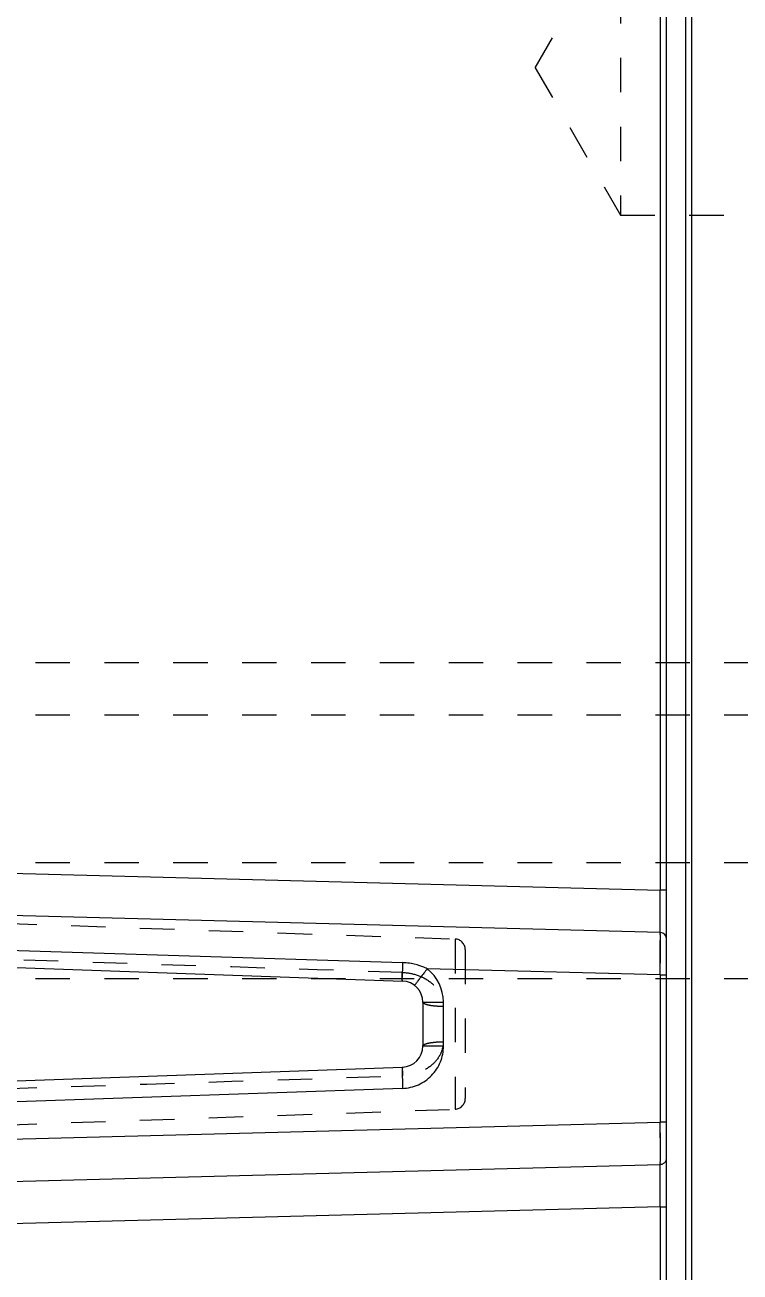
# Model space of a CAD drawing. Header units: millimetres. Extents: x -1265 to 1982, y -12197 to 1934.
# Drawn here: x 413.2 to 447.1, y -4049.2 to -3990.1 of the extents above; entities that cross this region are included whole.
import ezdxf

# ---------------------------------------------------------------- set-up
doc = ezdxf.new("R2010")
doc.units = ezdxf.units.MM
doc.header["$LTSCALE"] = 16.335
doc.linetypes.add('HIDDEN', pattern=[0.2, 0.1, -0.1])
doc.layers.get('0').update_dxf_attribs({"linetype": 'CONTINUOUS'})
doc.layers.add('DEFAULT_2', color=8, linetype='HIDDEN')

msp = doc.modelspace()

# ---------------------------------------------------------------- linework, layer by layer
at = {"color": 7, "linetype": 'Continuous'}
for p, q in [((444.814, -4223.364), (444.814, -3837.819)), ((443.608, -4162.247), (443.608, -3838.637)), ((444.52, -4161.495), (444.519, -3841.398)), ((443.312, -3889.359), (443.312, -4031.124)), ((366.407, -4029.11), (443.312, -4031.124)), ((443.314, -4033.134), (366.398, -4031.12)), ((366.389, -4033.173), (431.081, -4035.432)), ((443.314, -4035.143), (432.258, -4034.854)), ((443.314, -4035.143), (443.314, -4042.12)), ((443.314, -4035.143), (443.608, -4035.143)), ((432.051, -4036.436), (432.051, -4038.515)), ((432.051, -4036.436), (433.029, -4036.436)), ((433.029, -4038.516), (433.029, -4036.436)), ((433.029, -4038.515), (432.051, -4038.515)), ((366.389, -4041.779), (431.081, -4039.52)), ((431.089, -4040.524), (366.398, -4042.783)), ((366.398, -4044.134), (443.314, -4042.12)), ((366.398, -4046.143), (443.314, -4044.129)), ((443.312, -4046.139), (366.407, -4048.153)), ((443.312, -4046.139), (443.312, -4105.494)), ((443.312, -4046.139), (443.608, -4046.139))]:
    msp.add_line(p, q, dxfattribs=at)
for centre, radius, start, end in [((443.307, -4033.435), 0.301, 0, 88.5), ((462.659, -4035.571), 31.589, 178.16484, 178.98551), ((430.99, -4037.573), 3.015, 86.58238, 88.16711), ((430.993, -4037.524), 2.967, 80.09827, 86.59691), ((465.988, -4061.244), 42.827, 141.96057, 142.64543), ((431.185, -4036.894), 2.305, 62.25789, 68.13118), ((431.026, -4036.428), 1.999, 0.0627, 51.94257), ((431.046, -4036.436), 1.005, 0, 88), ((431.046, -4038.515), 1.005, 272, 0), ((172.262, -4043.567), 271.056, 0.00562, 0.1434)]:
    msp.add_arc(centre, radius, start, end, dxfattribs=at)
for points, knots in [([(443.314, -4031.892), (443.314, -4031.831), (443.313, -4031.574), (443.313, -4031.318), (443.312, -4031.124)], [0, 0, 0, 0, 0.241575, 1, 1, 1, 1]), ([(443.316, -4032.545), (443.316, -4032.497), (443.315, -4032.279), (443.315, -4032.061), (443.314, -4031.892)], [0, 0, 0, 0, 0.223751, 1, 1, 1, 1]), ([(443.314, -4033.134), (443.318, -4033.134), (443.311, -4033.112), (443.318, -4033.091), (443.314, -4033.038), (443.316, -4032.973), (443.316, -4032.889), (443.316, -4032.745), (443.316, -4032.628), (443.316, -4032.545)], [0, 0, 0, 0, 0.017124, 0.067629, 0.150243, 0.263682, 0.406662, 0.577899, 1, 1, 1, 1]), ([(443.317, -4034.374), (443.317, -4034.258), (443.318, -4033.896), (443.318, -4033.533), (443.317, -4033.287)], [0, 0, 0, 0, 0.31958, 1, 1, 1, 1]), ([(443.314, -4035.143), (443.315, -4035.078), (443.316, -4034.821), (443.316, -4034.565), (443.317, -4034.374)], [0, 0, 0, 0, 0.255116, 1, 1, 1, 1]), ([(431.081, -4035.432), (431.078, -4035.432), (431.078, -4035.419), (431.075, -4035.403), (431.074, -4035.367), (431.072, -4035.298), (431.073, -4035.177), (431.074, -4035.072), (431.075, -4035.012)], [0, 0, 0, 0, 0.017025, 0.064689, 0.143594, 0.253811, 0.568171, 1, 1, 1, 1]), ([(431.665, -4035.645), (431.663, -4035.643), (431.674, -4035.631), (431.681, -4035.614), (431.706, -4035.581), (431.751, -4035.516), (431.833, -4035.406), (431.904, -4035.312), (431.945, -4035.259)], [0, 0, 0, 0, 0.017208, 0.066402, 0.14732, 0.259379, 0.574427, 1, 1, 1, 1]), ([(431.081, -4039.52), (431.074, -4039.52), (431.08, -4039.559), (431.07, -4039.602), (431.073, -4039.701), (431.072, -4039.824), (431.075, -4039.98), (431.08, -4040.216), (431.085, -4040.4), (431.089, -4040.524)], [0, 0, 0, 0, 0.019467, 0.075508, 0.167238, 0.293527, 0.451328, 0.630019, 1, 1, 1, 1]), ([(443.317, -4042.889), (443.317, -4042.827), (443.316, -4042.571), (443.315, -4042.314), (443.314, -4042.12)], [0, 0, 0, 0, 0.242002, 1, 1, 1, 1]), ([(443.314, -4044.129), (443.318, -4044.129), (443.312, -4044.109), (443.318, -4044.087), (443.315, -4044.035), (443.317, -4043.971), (443.317, -4043.886), (443.318, -4043.741), (443.318, -4043.624), (443.318, -4043.541)], [0, 0, 0, 0, 0.016611, 0.065875, 0.147201, 0.259968, 0.403355, 0.575719, 1, 1, 1, 1]), ([(443.316, -4044.718), (443.316, -4044.635), (443.316, -4044.518), (443.316, -4044.374), (443.316, -4044.29), (443.314, -4044.225), (443.318, -4044.172), (443.311, -4044.151), (443.318, -4044.129), (443.314, -4044.129)], [0, 0, 0, 0, 0.422102, 0.593338, 0.736318, 0.849757, 0.932371, 0.982876, 1, 1, 1, 1]), ([(443.314, -4045.371), (443.315, -4045.311), (443.315, -4045.093), (443.316, -4044.876), (443.316, -4044.718)], [0, 0, 0, 0, 0.273532, 1, 1, 1, 1]), ([(443.312, -4046.139), (443.312, -4046.073), (443.313, -4045.817), (443.314, -4045.561), (443.314, -4045.371)], [0, 0, 0, 0, 0.256123, 1, 1, 1, 1])]:
    msp.add_open_spline(points, degree=3, knots=knots, dxfattribs=at)
for points in [[(366.391, -4032.489), (387.956, -4033.175), (409.521, -4033.867), (431.086, -4034.559)], [(432.044, -4034.754), (431.87, -4034.685), (431.688, -4034.634), (431.504, -4034.602)], [(432.883, -4039.269), (432.978, -4039.031), (433.029, -4038.771), (433.029, -4038.516)], [(432.465, -4039.912), (432.643, -4039.728), (432.787, -4039.506), (432.883, -4039.269)], [(431.837, -4040.351), (432.071, -4040.248), (432.288, -4040.095), (432.465, -4039.912)], [(431.089, -4040.524), (431.345, -4040.515), (431.603, -4040.455), (431.837, -4040.351)]]:
    msp.add_open_spline(points, degree=3, dxfattribs=at)
at = {"layer": 'DEFAULT_2', "color": 8, "linetype": 'HIDDEN'}
for p, q in [((437.383, -3992.099), (441.424, -3985.099)), ((441.424, -3985.099), (441.424, -3999.099)), ((437.383, -3992.099), (441.424, -3999.099)), ((441.424, -3999.099), (474.383, -3999.099)), ((477.383, -4020.328), (388.132, -4020.328)), ((477.383, -4022.82), (387.831, -4022.82)), ((477.383, -4029.82), (387.831, -4029.82)), ((366.389, -4031.093), (433.576, -4033.439)), ((443.314, -4035.143), (443.312, -4031.124)), ((443.608, -4031.124), (443.312, -4031.124)), ((433.576, -4033.439), (433.576, -4041.513)), ((434.061, -4033.941), (434.061, -4041.011)), ((477.383, -4035.328), (388.132, -4035.328)), ((366.389, -4043.859), (433.576, -4041.513)), ((443.312, -4046.139), (443.314, -4042.12)), ((443.608, -4042.12), (443.314, -4042.12))]:
    msp.add_line(p, q, dxfattribs=at)
for centre, radius, start, end in [((433.558, -4033.941), 0.502, 0, 88), ((433.558, -4041.011), 0.502, 272, 0), ((443.307, -4043.828), 0.301, 271.49998, 359.99927)]:
    msp.add_arc(centre, radius, start, end, dxfattribs=at)
for points in [[(431.081, -4035.025), (409.516, -4034.331), (387.952, -4033.614), (366.389, -4032.89)], [(366.389, -4042.062), (387.952, -4041.337), (409.516, -4040.62), (431.081, -4039.927)]]:
    msp.add_open_spline(points, degree=3, dxfattribs=at)
for points, knots in [([(443.317, -4033.287), (443.317, -4033.265), (443.315, -4033.228), (443.318, -4033.176), (443.312, -4033.154), (443.318, -4033.134), (443.314, -4033.134)], [0, 0, 0, 0, 0.433775, 0.746602, 0.936105, 1, 1, 1, 1]), ([(431.081, -4035.432), (431.078, -4035.432), (431.08, -4035.418), (431.076, -4035.402), (431.077, -4035.367), (431.076, -4035.299), (431.078, -4035.183), (431.079, -4035.082), (431.081, -4035.025)], [0, 0, 0, 0, 0.017333, 0.067041, 0.148498, 0.260809, 0.574285, 1, 1, 1, 1]), ([(431.081, -4035.025), (431.318, -4035.033), (431.787, -4035.114), (432.414, -4035.436), (432.891, -4035.953), (433.02, -4036.414), (433.02, -4036.643)], [0, 0, 0, 0, 0.257074, 0.507277, 0.752015, 1, 1, 1, 1]), ([(433.02, -4036.643), (432.9, -4036.642), (432.671, -4036.632), (432.361, -4036.591), (432.166, -4036.541), (432.051, -4036.471), (432.051, -4036.436)], [0, 0, 0, 0, 0.356614, 0.680341, 0.897825, 1, 1, 1, 1]), ([(433.02, -4038.309), (433.02, -4038.537), (432.891, -4038.998), (432.415, -4039.515), (431.787, -4039.838), (431.318, -4039.919), (431.081, -4039.927)], [0, 0, 0, 0, 0.247377, 0.492247, 0.742632, 1, 1, 1, 1]), ([(432.051, -4038.515), (432.051, -4038.481), (432.166, -4038.41), (432.361, -4038.361), (432.671, -4038.32), (432.9, -4038.31), (433.02, -4038.309)], [0, 0, 0, 0, 0.102175, 0.319659, 0.643386, 1, 1, 1, 1]), ([(431.081, -4039.52), (431.078, -4039.52), (431.08, -4039.535), (431.076, -4039.552), (431.077, -4039.59), (431.076, -4039.659), (431.078, -4039.774), (431.079, -4039.872), (431.081, -4039.927)], [0, 0, 0, 0, 0.018967, 0.072959, 0.159803, 0.277039, 0.592718, 1, 1, 1, 1])]:
    msp.add_open_spline(points, degree=3, knots=knots, dxfattribs=at)

doc.saveas('drawing.dxf')
